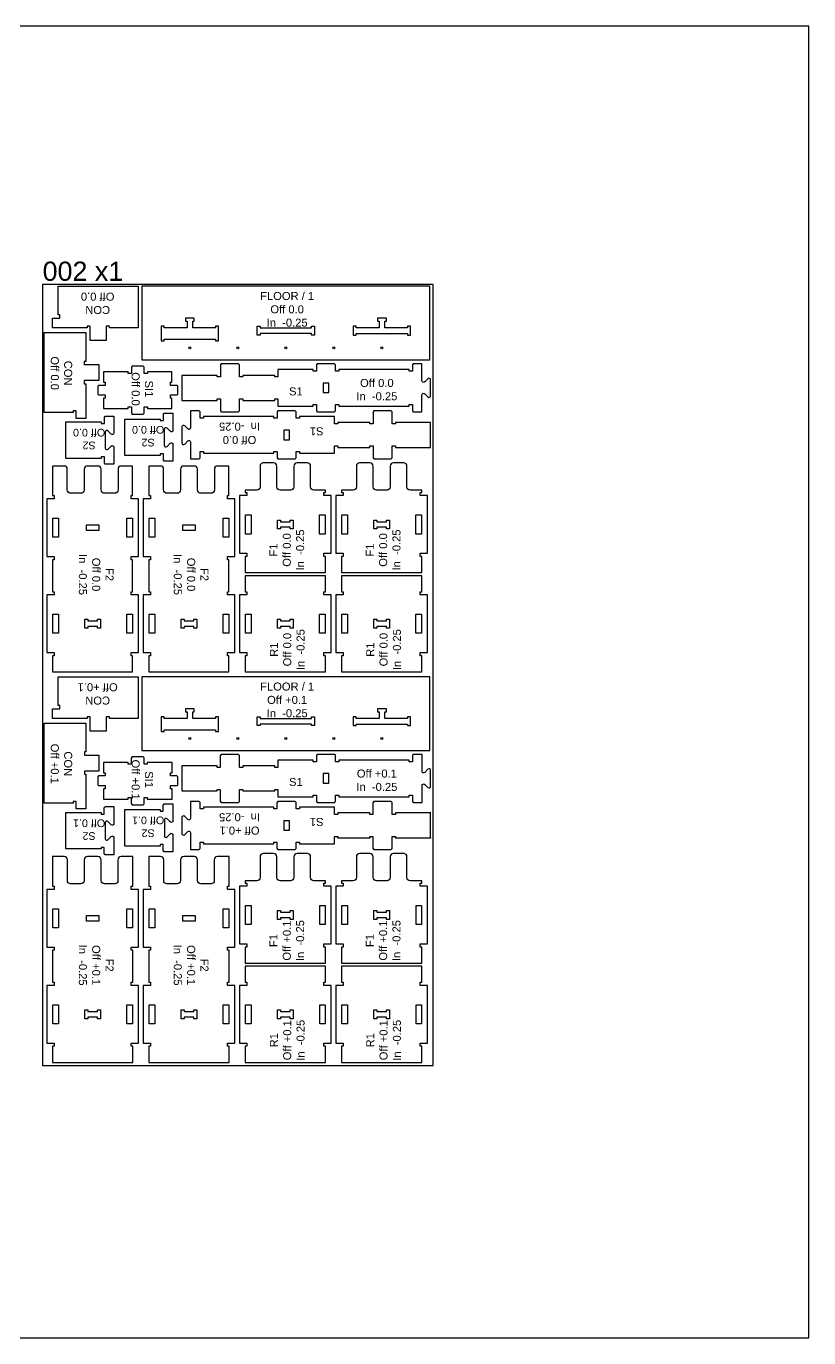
# Model space of a CAD drawing. Extents: x -22128 to -9685, y -9342 to 10157.
# Drawn here: x -19680 to -17235, y -3308 to 790 of the extents above; entities that cross this region are included whole.
import ezdxf

# ---------------------------------------------------------------- set-up
doc = ezdxf.new("R2010")
doc.units = 0
doc.header["$MEASUREMENT"] = 0
for name, color, linetype in [('0_SHEET_SPRUCEPLY_2440X122', 1, 'CONTINUOUS'), ('1_ANYTOOL_1MMDEEP_LABELS', 2, 'CONTINUOUS'), ('2_ANYTOOL_2MMCUTTHROUGH_SC', 3, 'CONTINUOUS'), ('3_ANYTOOL_CUTTHROUGH_INSID', 4, 'CONTINUOUS'), ('4_ANYTOOL_CUTTHROUGH_OUTSI', 5, 'CONTINUOUS'), ('DONOTCUT', 7, 'CONTINUOUS')]:
    doc.layers.add(name, color=color, linetype=linetype)

msp = doc.modelspace()

# ---------------------------------------------------------------- linework, layer by layer
at = {"layer": '0_SHEET_SPRUCEPLY_2440X122'}
msp.add_lwpolyline([(-19628.9, -2456.7), (-18408.9, -2456.7), (-18408.9, -16.7), (-19628.9, -16.7)], close=True, dxfattribs=at)
at = {"layer": '2_ANYTOOL_2MMCUTTHROUGH_SC'}
for centre in [(-19169.1, -215.2), (-19019.1, -215.2), (-18869.1, -215.2), (-18719.1, -215.2), (-18569.1, -215.2), (-19168.8, -1435.2), (-19018.8, -1435.2), (-18868.8, -1435.2), (-18718.8, -1435.2), (-18568.8, -1435.2)]:
    msp.add_circle(centre, 3, dxfattribs=at)
at = {"layer": '3_ANYTOOL_CUTTHROUGH_INSID'}
for points in [[(-19248.3, -188), (-19088.8, -188), (-19088.6, -188), (-19088.6, -188.2), (-19088.6, -193), (-19079.1, -193), (-19079.1, -147.5), (-19088.6, -147.5), (-19088.6, -152.2), (-19088.6, -152.5), (-19088.8, -152.5), (-19159.8, -152.5), (-19160.1, -152.5), (-19160.1, -152.2), (-19160.1, -132.2), (-19160.1, -132), (-19159.8, -132), (-19155.1, -132), (-19155.1, -122.5), (-19182.6, -122.5), (-19182.6, -132), (-19177.8, -132), (-19177.6, -132), (-19177.6, -132.2), (-19177.6, -152.2), (-19177.6, -152.5), (-19177.8, -152.5), (-19248.8, -152.5), (-19249.1, -152.5), (-19249.1, -152.2), (-19249.1, -147.5), (-19258.6, -147.5), (-19258.6, -193), (-19249.1, -193), (-19249.1, -188.2), (-19249.1, -188), (-19248.8, -188)], [(-18648.3, -170), (-18488.8, -170), (-18488.6, -170), (-18488.6, -170.2), (-18488.6, -175), (-18479.1, -175), (-18479.1, -147.5), (-18488.6, -147.5), (-18488.6, -152.2), (-18488.6, -152.5), (-18488.8, -152.5), (-18559.8, -152.5), (-18560.1, -152.5), (-18560.1, -152.2), (-18560.1, -132.2), (-18560.1, -132), (-18559.8, -132), (-18555.1, -132), (-18555.1, -122.5), (-18582.6, -122.5), (-18582.6, -132), (-18577.8, -132), (-18577.6, -132), (-18577.6, -132.2), (-18577.6, -152.2), (-18577.6, -152.5), (-18577.8, -152.5), (-18648.8, -152.5), (-18649.1, -152.5), (-18649.1, -152.2), (-18649.1, -147.5), (-18658.6, -147.5), (-18658.6, -175), (-18649.1, -175), (-18649.1, -170.2), (-18649.1, -170), (-18648.8, -170)], [(-18958.6, -161.2), (-18958.6, -147.5), (-18949.1, -147.5), (-18949.1, -152.2), (-18949.1, -152.5), (-18948.8, -152.5), (-18788.8, -152.5), (-18788.6, -152.5), (-18788.6, -152.2), (-18788.6, -147.5), (-18779.1, -147.5), (-18779.1, -175), (-18788.6, -175), (-18788.6, -170.2), (-18788.6, -170), (-18788.8, -170), (-18948.8, -170), (-18949.1, -170), (-18949.1, -170.2), (-18949.1, -175), (-18958.6, -175)], [(-18752.6, -354.7), (-18734.8, -354.7), (-18734.8, -324.9), (-18752.6, -324.9)], [(-18857.8, -472), (-18875.6, -472), (-18875.6, -501.8), (-18857.8, -501.8)], [(-18977.8, -796.6), (-18995.5, -796.6), (-18995.5, -736.9), (-18977.8, -736.9)], [(-18745.8, -796.6), (-18763.5, -796.6), (-18763.5, -736.9), (-18745.8, -736.9)], [(-18676.8, -796.6), (-18694.5, -796.6), (-18694.5, -736.9), (-18676.8, -736.9)], [(-18444.8, -796.6), (-18462.5, -796.6), (-18462.5, -736.9), (-18444.8, -736.9)], [(-19597.5, -746.9), (-19579.8, -746.9), (-19579.8, -806.6), (-19597.5, -806.6)], [(-19492.4, -768), (-19452.9, -768), (-19452.9, -785.5), (-19492.4, -785.5)], [(-19365.5, -746.9), (-19347.8, -746.9), (-19347.8, -806.6), (-19365.5, -806.6)], [(-19296.5, -746.9), (-19278.8, -746.9), (-19278.8, -806.6), (-19296.5, -806.6)], [(-19191.4, -768), (-19151.9, -768), (-19151.9, -785.5), (-19191.4, -785.5)], [(-19064.5, -746.9), (-19046.8, -746.9), (-19046.8, -806.6), (-19064.5, -806.6)], [(-18845.9, -766.7), (-18845.9, -780.5), (-18855.4, -780.5), (-18855.4, -775.7), (-18855.4, -775.5), (-18855.7, -775.5), (-18885.7, -775.5), (-18885.9, -775.5), (-18885.9, -775.7), (-18885.9, -780.5), (-18895.4, -780.5), (-18895.4, -753), (-18885.9, -753), (-18885.9, -757.7), (-18885.9, -758), (-18885.7, -758), (-18855.7, -758), (-18855.4, -758), (-18855.4, -757.7), (-18855.4, -753), (-18845.9, -753)], [(-18544.9, -766.7), (-18544.9, -780.5), (-18554.4, -780.5), (-18554.4, -775.7), (-18554.4, -775.5), (-18554.7, -775.5), (-18584.7, -775.5), (-18584.9, -775.5), (-18584.9, -775.7), (-18584.9, -780.5), (-18594.4, -780.5), (-18594.4, -753), (-18584.9, -753), (-18584.9, -757.7), (-18584.9, -758), (-18584.7, -758), (-18554.7, -758), (-18554.4, -758), (-18554.4, -757.7), (-18554.4, -753), (-18544.9, -753)], [(-19597.5, -1046.9), (-19579.8, -1046.9), (-19579.8, -1106.6), (-19597.5, -1106.6)], [(-19497.4, -1076.7), (-19497.4, -1063), (-19487.9, -1063), (-19487.9, -1067.7), (-19487.9, -1068), (-19487.7, -1068), (-19457.7, -1068), (-19457.4, -1068), (-19457.4, -1067.7), (-19457.4, -1063), (-19447.9, -1063), (-19447.9, -1090.5), (-19457.4, -1090.5), (-19457.4, -1085.7), (-19457.4, -1085.5), (-19457.7, -1085.5), (-19487.7, -1085.5), (-19487.9, -1085.5), (-19487.9, -1085.7), (-19487.9, -1090.5), (-19497.4, -1090.5)], [(-19365.5, -1046.9), (-19347.8, -1046.9), (-19347.8, -1106.6), (-19365.5, -1106.6)], [(-19296.5, -1046.9), (-19278.8, -1046.9), (-19278.8, -1106.6), (-19296.5, -1106.6)], [(-19196.4, -1076.7), (-19196.4, -1063), (-19186.9, -1063), (-19186.9, -1067.7), (-19186.9, -1068), (-19186.7, -1068), (-19156.7, -1068), (-19156.4, -1068), (-19156.4, -1067.7), (-19156.4, -1063), (-19146.9, -1063), (-19146.9, -1090.5), (-19156.4, -1090.5), (-19156.4, -1085.7), (-19156.4, -1085.5), (-19156.7, -1085.5), (-19186.7, -1085.5), (-19186.9, -1085.5), (-19186.9, -1085.7), (-19186.9, -1090.5), (-19196.4, -1090.5)], [(-19064.5, -1046.9), (-19046.8, -1046.9), (-19046.8, -1106.6), (-19064.5, -1106.6)], [(-18977.8, -1106.6), (-18995.5, -1106.6), (-18995.5, -1046.9), (-18977.8, -1046.9)], [(-18845.9, -1076.7), (-18845.9, -1090.5), (-18855.4, -1090.5), (-18855.4, -1085.7), (-18855.4, -1085.5), (-18855.7, -1085.5), (-18885.7, -1085.5), (-18885.9, -1085.5), (-18885.9, -1085.7), (-18885.9, -1090.5), (-18895.4, -1090.5), (-18895.4, -1063), (-18885.9, -1063), (-18885.9, -1067.7), (-18885.9, -1068), (-18885.7, -1068), (-18855.7, -1068), (-18855.4, -1068), (-18855.4, -1067.7), (-18855.4, -1063), (-18845.9, -1063)], [(-18745.8, -1106.6), (-18763.5, -1106.6), (-18763.5, -1046.9), (-18745.8, -1046.9)], [(-18676.8, -1106.6), (-18694.5, -1106.6), (-18694.5, -1046.9), (-18676.8, -1046.9)], [(-18544.9, -1076.7), (-18544.9, -1090.5), (-18554.4, -1090.5), (-18554.4, -1085.7), (-18554.4, -1085.5), (-18554.7, -1085.5), (-18584.7, -1085.5), (-18584.9, -1085.5), (-18584.9, -1085.7), (-18584.9, -1090.5), (-18594.4, -1090.5), (-18594.4, -1063), (-18584.9, -1063), (-18584.9, -1067.7), (-18584.9, -1068), (-18584.7, -1068), (-18554.7, -1068), (-18554.4, -1068), (-18554.4, -1067.7), (-18554.4, -1063), (-18544.9, -1063)], [(-18444.8, -1106.6), (-18462.5, -1106.6), (-18462.5, -1046.9), (-18444.8, -1046.9)], [(-19248.3, -1408.2), (-19088.8, -1408.2), (-19088.6, -1408.2), (-19088.6, -1408.5), (-19088.6, -1413.2), (-19079.1, -1413.2), (-19079.1, -1367.7), (-19088.6, -1367.7), (-19088.6, -1372.5), (-19088.6, -1372.7), (-19088.8, -1372.7), (-19159.8, -1372.7), (-19160.1, -1372.7), (-19160.1, -1372.5), (-19160.1, -1352.5), (-19160.1, -1352.2), (-19159.8, -1352.2), (-19155.1, -1352.2), (-19155.1, -1342.7), (-19182.6, -1342.7), (-19182.6, -1352.2), (-19177.8, -1352.2), (-19177.6, -1352.2), (-19177.6, -1352.5), (-19177.6, -1372.5), (-19177.6, -1372.7), (-19177.8, -1372.7), (-19248.8, -1372.7), (-19249.1, -1372.7), (-19249.1, -1372.5), (-19249.1, -1367.7), (-19258.6, -1367.7), (-19258.6, -1413.2), (-19249.1, -1413.2), (-19249.1, -1408.5), (-19249.1, -1408.2), (-19248.8, -1408.2)], [(-18648.3, -1390.2), (-18488.8, -1390.2), (-18488.6, -1390.2), (-18488.6, -1390.5), (-18488.6, -1395.2), (-18479.1, -1395.2), (-18479.1, -1367.7), (-18488.6, -1367.7), (-18488.6, -1372.5), (-18488.6, -1372.7), (-18488.8, -1372.7), (-18559.8, -1372.7), (-18560.1, -1372.7), (-18560.1, -1372.5), (-18560.1, -1352.5), (-18560.1, -1352.2), (-18559.8, -1352.2), (-18555.1, -1352.2), (-18555.1, -1342.7), (-18582.6, -1342.7), (-18582.6, -1352.2), (-18577.8, -1352.2), (-18577.6, -1352.2), (-18577.6, -1352.5), (-18577.6, -1372.5), (-18577.6, -1372.7), (-18577.8, -1372.7), (-18648.8, -1372.7), (-18649.1, -1372.7), (-18649.1, -1372.5), (-18649.1, -1367.7), (-18658.6, -1367.7), (-18658.6, -1395.2), (-18649.1, -1395.2), (-18649.1, -1390.5), (-18649.1, -1390.2), (-18648.8, -1390.2)], [(-18958.6, -1381.5), (-18958.6, -1367.7), (-18949.1, -1367.7), (-18949.1, -1372.5), (-18949.1, -1372.7), (-18948.8, -1372.7), (-18788.8, -1372.7), (-18788.6, -1372.7), (-18788.6, -1372.5), (-18788.6, -1367.7), (-18779.1, -1367.7), (-18779.1, -1395.2), (-18788.6, -1395.2), (-18788.6, -1390.5), (-18788.6, -1390.2), (-18788.8, -1390.2), (-18948.8, -1390.2), (-18949.1, -1390.2), (-18949.1, -1390.5), (-18949.1, -1395.2), (-18958.6, -1395.2)], [(-18752.6, -1574.9), (-18734.8, -1574.9), (-18734.8, -1545.2), (-18752.6, -1545.2)], [(-18857.8, -1692.3), (-18875.6, -1692.3), (-18875.6, -1722), (-18857.8, -1722)], [(-18977.9, -2016.7), (-18995.4, -2016.7), (-18995.4, -1957.2), (-18977.9, -1957.2)], [(-18745.9, -2016.7), (-18763.4, -2016.7), (-18763.4, -1957.2), (-18745.9, -1957.2)], [(-18676.9, -2016.7), (-18694.4, -2016.7), (-18694.4, -1957.2), (-18676.9, -1957.2)], [(-18444.9, -2016.7), (-18462.4, -2016.7), (-18462.4, -1957.2), (-18444.9, -1957.2)], [(-19597.4, -1967.2), (-19579.9, -1967.2), (-19579.9, -2026.7), (-19597.4, -2026.7)], [(-19492.4, -1988.2), (-19452.9, -1988.2), (-19452.9, -2005.7), (-19492.4, -2005.7)], [(-19365.4, -1967.2), (-19347.9, -1967.2), (-19347.9, -2026.7), (-19365.4, -2026.7)], [(-19296.4, -1967.2), (-19278.9, -1967.2), (-19278.9, -2026.7), (-19296.4, -2026.7)], [(-19191.4, -1988.2), (-19151.9, -1988.2), (-19151.9, -2005.7), (-19191.4, -2005.7)], [(-19064.4, -1967.2), (-19046.9, -1967.2), (-19046.9, -2026.7), (-19064.4, -2026.7)], [(-18845.9, -1987), (-18845.9, -2000.7), (-18855.4, -2000.7), (-18855.4, -1996), (-18855.4, -1995.7), (-18855.7, -1995.7), (-18885.7, -1995.7), (-18885.9, -1995.7), (-18885.9, -1996), (-18885.9, -2000.7), (-18895.4, -2000.7), (-18895.4, -1973.2), (-18885.9, -1973.2), (-18885.9, -1978), (-18885.9, -1978.2), (-18885.7, -1978.2), (-18855.7, -1978.2), (-18855.4, -1978.2), (-18855.4, -1978), (-18855.4, -1973.2), (-18845.9, -1973.2)], [(-18544.9, -1987), (-18544.9, -2000.7), (-18554.4, -2000.7), (-18554.4, -1996), (-18554.4, -1995.7), (-18554.7, -1995.7), (-18584.7, -1995.7), (-18584.9, -1995.7), (-18584.9, -1996), (-18584.9, -2000.7), (-18594.4, -2000.7), (-18594.4, -1973.2), (-18584.9, -1973.2), (-18584.9, -1978), (-18584.9, -1978.2), (-18584.7, -1978.2), (-18554.7, -1978.2), (-18554.4, -1978.2), (-18554.4, -1978), (-18554.4, -1973.2), (-18544.9, -1973.2)], [(-19597.4, -2267.2), (-19579.9, -2267.2), (-19579.9, -2326.7), (-19597.4, -2326.7)], [(-19497.4, -2297), (-19497.4, -2283.2), (-19487.9, -2283.2), (-19487.9, -2288), (-19487.9, -2288.2), (-19487.7, -2288.2), (-19457.7, -2288.2), (-19457.4, -2288.2), (-19457.4, -2288), (-19457.4, -2283.2), (-19447.9, -2283.2), (-19447.9, -2310.7), (-19457.4, -2310.7), (-19457.4, -2306), (-19457.4, -2305.7), (-19457.7, -2305.7), (-19487.7, -2305.7), (-19487.9, -2305.7), (-19487.9, -2306), (-19487.9, -2310.7), (-19497.4, -2310.7)], [(-19365.4, -2267.2), (-19347.9, -2267.2), (-19347.9, -2326.7), (-19365.4, -2326.7)], [(-19296.4, -2267.2), (-19278.9, -2267.2), (-19278.9, -2326.7), (-19296.4, -2326.7)], [(-19196.4, -2297), (-19196.4, -2283.2), (-19186.9, -2283.2), (-19186.9, -2288), (-19186.9, -2288.2), (-19186.7, -2288.2), (-19156.7, -2288.2), (-19156.4, -2288.2), (-19156.4, -2288), (-19156.4, -2283.2), (-19146.9, -2283.2), (-19146.9, -2310.7), (-19156.4, -2310.7), (-19156.4, -2306), (-19156.4, -2305.7), (-19156.7, -2305.7), (-19186.7, -2305.7), (-19186.9, -2305.7), (-19186.9, -2306), (-19186.9, -2310.7), (-19196.4, -2310.7)], [(-19064.4, -2267.2), (-19046.9, -2267.2), (-19046.9, -2326.7), (-19064.4, -2326.7)], [(-18977.9, -2326.7), (-18995.4, -2326.7), (-18995.4, -2267.2), (-18977.9, -2267.2)], [(-18845.9, -2297), (-18845.9, -2310.7), (-18855.4, -2310.7), (-18855.4, -2306), (-18855.4, -2305.7), (-18855.7, -2305.7), (-18885.7, -2305.7), (-18885.9, -2305.7), (-18885.9, -2306), (-18885.9, -2310.7), (-18895.4, -2310.7), (-18895.4, -2283.2), (-18885.9, -2283.2), (-18885.9, -2288), (-18885.9, -2288.2), (-18885.7, -2288.2), (-18855.7, -2288.2), (-18855.4, -2288.2), (-18855.4, -2288), (-18855.4, -2283.2), (-18845.9, -2283.2)], [(-18745.9, -2326.7), (-18763.4, -2326.7), (-18763.4, -2267.2), (-18745.9, -2267.2)], [(-18676.9, -2326.7), (-18694.4, -2326.7), (-18694.4, -2267.2), (-18676.9, -2267.2)], [(-18544.9, -2297), (-18544.9, -2310.7), (-18554.4, -2310.7), (-18554.4, -2306), (-18554.4, -2305.7), (-18554.7, -2305.7), (-18584.7, -2305.7), (-18584.9, -2305.7), (-18584.9, -2306), (-18584.9, -2310.7), (-18594.4, -2310.7), (-18594.4, -2283.2), (-18584.9, -2283.2), (-18584.9, -2288), (-18584.9, -2288.2), (-18584.7, -2288.2), (-18554.7, -2288.2), (-18554.4, -2288.2), (-18554.4, -2288), (-18554.4, -2283.2), (-18544.9, -2283.2)], [(-18444.9, -2326.7), (-18462.4, -2326.7), (-18462.4, -2267.2), (-18444.9, -2267.2)]]:
    msp.add_lwpolyline(points, close=True, dxfattribs=at)
at = {"layer": '4_ANYTOOL_CUTTHROUGH_OUTSI'}
for points in [[(-19580.1, -112.2), (-19580.1, -22.2), (-19330.1, -22.2), (-19330.1, -152.2), (-19420.1, -152.2), (-19420.1, -147.2), (-19430.1, -147.2), (-19430.1, -192.2), (-19480.1, -192.2), (-19480.1, -147.2), (-19490.1, -147.2), (-19490.1, -152.2), (-19598.1, -152.2), (-19598.1, -122.2), (-19575.1, -122.2), (-19575.1, -112.2)], [(-19533.7, -417.2), (-19623.7, -417.2), (-19623.7, -167.2), (-19493.7, -167.2), (-19493.7, -257.2), (-19498.7, -257.2), (-19498.7, -267.2), (-19453.7, -267.2), (-19453.7, -317.2), (-19498.7, -317.2), (-19498.7, -327.2), (-19493.7, -327.2), (-19493.7, -435.2), (-19523.7, -435.2), (-19523.7, -412.2), (-19533.7, -412.2)], [(-19362.1, -290.2), (-19438.8, -290.2), (-19438.8, -322.2), (-19433.8, -322.2), (-19433.8, -332.2), (-19453.7, -332.2), (-19453.9, -332.2), (-19456.7, -335.1), (-19456.8, -335.3), (-19456.8, -359.1), (-19456.7, -359.2), (-19453.9, -362.1), (-19453.7, -362.2), (-19433.8, -362.2), (-19433.8, -372.2), (-19438.8, -372.2), (-19438.8, -404.2), (-19361.8, -404.2), (-19361.8, -399.2), (-19351.8, -399.2), (-19351.8, -419.1), (-19351.7, -419.2), (-19348.9, -422.1), (-19348.7, -422.2), (-19314.9, -422.2), (-19314.7, -422.1), (-19311.9, -419.2), (-19311.8, -419.1), (-19311.8, -399.2), (-19301.8, -399.2), (-19301.8, -404.2), (-19224.8, -404.2), (-19224.8, -372.2), (-19229.8, -372.2), (-19229.8, -362.2), (-19209.9, -362.2), (-19209.7, -362.1), (-19206.9, -359.2), (-19206.8, -359.1), (-19206.8, -335.3), (-19206.9, -335.1), (-19209.7, -332.2), (-19209.9, -332.2), (-19229.8, -332.2), (-19229.8, -322.2), (-19224.8, -322.2), (-19224.8, -290.2), (-19301.8, -290.2), (-19301.8, -295.2), (-19311.8, -295.2), (-19311.8, -275.3), (-19311.9, -275.1), (-19314.7, -272.2), (-19314.9, -272.2), (-19348.7, -272.2), (-19348.9, -272.2), (-19351.7, -275.1), (-19351.8, -275.3), (-19351.8, -295.2), (-19361.8, -295.2), (-19361.8, -290.2)], [(-18745.7, -1226.7), (-18745.7, -1176.7), (-18750.7, -1176.7), (-18750.7, -1166.7), (-18727.7, -1166.7), (-18727.7, -986.7), (-18750.7, -986.7), (-18750.7, -976.7), (-18745.7, -976.7), (-18745.7, -926.7), (-18995.7, -926.7), (-18995.7, -976.7), (-18990.7, -976.7), (-18990.7, -986.7), (-19013.7, -986.7), (-19013.7, -1166.7), (-18990.7, -1166.7), (-18990.7, -1176.7), (-18995.7, -1176.7), (-18995.7, -1226.7)], [(-18444.7, -1226.7), (-18444.7, -1176.7), (-18449.7, -1176.7), (-18449.7, -1166.7), (-18426.7, -1166.7), (-18426.7, -986.7), (-18449.7, -986.7), (-18449.7, -976.7), (-18444.7, -976.7), (-18444.7, -926.7), (-18694.7, -926.7), (-18694.7, -976.7), (-18689.7, -976.7), (-18689.7, -986.7), (-18712.7, -986.7), (-18712.7, -1166.7), (-18689.7, -1166.7), (-18689.7, -1176.7), (-18694.7, -1176.7), (-18694.7, -1226.7)]]:
    msp.add_lwpolyline(points, close=True, dxfattribs=at)
for points in [[(-19318.7, -252.2), (-18418.8, -252.2), (-18418.8, -22.2), (-19319, -22.2), (-19319, -252.2)], [(-19304, -252.2), (-19303.7, -252.2)], [(-19318.7, -1472.6), (-18418.8, -1472.6), (-18418.7, -1472.6), (-18418.7, -1472.5), (-18418.7, -1242.4), (-18418.7, -1242.3), (-18418.8, -1242.3), (-19319, -1242.3), (-19319.1, -1242.3), (-19319.1, -1242.4), (-19319.1, -1472.5)], [(-19304, -1472.4), (-19303.7, -1472.4)], [(-19304, -1472.6), (-19303.7, -1472.6)]]:
    msp.add_lwpolyline(points, dxfattribs=at)
for points in [[(-18716.6, -414.7), (-18713.8, -411.9), (-18713.7, -411.7), (-18713.7, -391.8), (-18703.7, -391.8), (-18703.7, -396.8), (-18483.7, -396.8), (-18483.7, -391.8), (-18473.7, -391.8), (-18473.7, -411.7), (-18473.6, -411.9), (-18470.8, -414.7), (-18470.6, -414.8), (-18443.7, -414.8), (-18443.7, -361.9, -0.668179), (-18435.2, -358.3), (-18425.2, -368.3, 0.668179), (-18416.7, -364.7), (-18416.7, -314.9, 0.668179), (-18425.2, -311.3), (-18435.2, -321.3, -0.668179), (-18443.7, -317.7), (-18443.7, -264.8), (-18470.6, -264.8), (-18470.8, -264.9), (-18473.6, -267.7), (-18473.7, -267.9), (-18473.7, -287.8), (-18483.7, -287.8), (-18483.7, -282.8), (-18703.7, -282.8), (-18703.7, -287.8), (-18713.7, -287.8), (-18713.7, -267.9), (-18713.8, -267.7), (-18716.6, -264.9), (-18770.6, -264.9), (-18770.8, -265), (-18773.6, -267.8), (-18773.7, -268), (-18773.7, -287.9), (-18783.7, -287.9), (-18783.7, -282.9), (-18893.7, -282.9), (-18893.7, -305.9), (-18903.7, -305.9), (-18903.7, -300.9), (-19003.7, -300.9), (-19003.7, -305.9), (-19013.7, -305.9), (-19013.7, -268), (-19013.8, -267.8), (-19016.6, -265), (-19016.8, -264.9), (-19070.6, -264.9), (-19070.8, -265), (-19073.6, -267.8), (-19073.7, -268), (-19073.7, -305.9), (-19083.7, -305.9), (-19083.7, -300.9), (-19193.7, -300.9), (-19193.7, -378.9), (-19083.7, -378.9), (-19083.7, -373.9), (-19073.7, -373.9), (-19073.7, -411.8), (-19073.6, -412), (-19070.8, -414.8), (-19070.6, -414.9), (-19016.8, -414.9), (-19016.6, -414.8), (-19013.8, -412), (-19013.7, -411.8), (-19013.7, -373.9), (-19003.7, -373.9), (-19003.7, -378.9), (-18903.7, -378.9), (-18903.7, -373.9), (-18893.7, -373.9), (-18893.7, -396.9), (-18783.7, -396.9), (-18783.7, -391.9), (-18773.7, -391.9), (-18773.7, -411.8), (-18773.6, -412), (-18770.8, -414.8), (-18770.6, -414.9), (-18716.6, -414.9)], [(-18893.8, -412), (-18896.6, -414.8), (-18896.7, -415), (-18896.7, -434.9), (-18906.7, -434.9), (-18906.7, -429.9), (-19126.7, -429.9), (-19126.7, -434.9), (-19136.7, -434.9), (-19136.7, -415), (-19136.8, -414.8), (-19139.6, -412), (-19139.8, -411.9), (-19166.7, -411.9), (-19166.7, -464.8, -0.668179), (-19175.2, -468.3), (-19185.2, -458.4, 0.668179), (-19193.7, -462), (-19193.7, -511.8, 0.668179), (-19185.2, -515.3), (-19175.2, -505.4, -0.668179), (-19166.7, -509), (-19166.7, -561.9), (-19139.8, -561.9), (-19139.6, -561.8), (-19136.8, -559), (-19136.7, -558.8), (-19136.7, -538.9), (-19126.7, -538.9), (-19126.7, -543.9), (-18906.7, -543.9), (-18906.7, -538.9), (-18896.7, -538.9), (-18896.7, -558.8), (-18896.6, -559), (-18893.8, -561.8), (-18839.8, -561.8), (-18839.6, -561.7), (-18836.8, -558.9), (-18836.7, -558.7), (-18836.7, -538.8), (-18826.7, -538.8), (-18826.7, -543.8), (-18716.7, -543.8), (-18716.7, -520.8), (-18706.7, -520.8), (-18706.7, -525.8), (-18606.7, -525.8), (-18606.7, -520.8), (-18596.7, -520.8), (-18596.7, -558.7), (-18596.6, -558.9), (-18593.8, -561.7), (-18593.6, -561.8), (-18539.8, -561.8), (-18539.6, -561.7), (-18536.8, -558.9), (-18536.7, -558.7), (-18536.7, -520.8), (-18526.7, -520.8), (-18526.7, -525.8), (-18416.7, -525.8), (-18416.7, -447.8), (-18526.7, -447.8), (-18526.7, -452.8), (-18536.7, -452.8), (-18536.7, -414.9), (-18536.8, -414.7), (-18539.6, -411.9), (-18539.8, -411.8), (-18593.6, -411.8), (-18593.8, -411.9), (-18596.6, -414.7), (-18596.7, -414.9), (-18596.7, -452.8), (-18606.7, -452.8), (-18606.7, -447.8), (-18706.7, -447.8), (-18706.7, -452.8), (-18716.7, -452.8), (-18716.7, -429.8), (-18826.7, -429.8), (-18826.7, -434.8), (-18836.7, -434.8), (-18836.7, -414.9), (-18836.8, -414.7), (-18839.6, -411.9), (-18839.8, -411.8), (-18893.8, -411.8)], [(-18716.6, -1635.1), (-18713.7, -1632.2), (-18713.7, -1632.2), (-18713.6, -1632), (-18713.6, -1632), (-18713.6, -1612.2), (-18703.8, -1612.2), (-18703.8, -1617.1, 1), (-18703.7, -1617.2), (-18483.7, -1617.2, 1), (-18483.6, -1617.1), (-18483.6, -1612.2), (-18473.8, -1612.2), (-18473.8, -1632), (-18473.8, -1632), (-18473.7, -1632.2), (-18473.7, -1632.2), (-18470.8, -1635.1), (-18470.8, -1635.1), (-18470.6, -1635.2), (-18470.6, -1635.2), (-18443.7, -1635.2, 1), (-18443.6, -1635.1), (-18443.6, -1582.1, -0.668179), (-18435.2, -1578.7), (-18425.3, -1588.6, 0.668179), (-18416.6, -1585), (-18416.6, -1535.1, 0.668179), (-18425.3, -1531.5), (-18435.2, -1541.5, -0.668179), (-18443.6, -1538), (-18443.6, -1485.1, 1), (-18443.7, -1485), (-18470.6, -1485), (-18470.6, -1485), (-18470.8, -1485), (-18470.8, -1485.1), (-18473.7, -1487.9), (-18473.7, -1487.9), (-18473.8, -1488.1), (-18473.8, -1488.2), (-18473.8, -1508), (-18483.6, -1508), (-18483.6, -1503.1, 1), (-18483.7, -1503), (-18703.7, -1503, 1), (-18703.8, -1503.1), (-18703.8, -1508), (-18713.6, -1508), (-18713.6, -1488.2), (-18713.6, -1488.1), (-18713.7, -1487.9), (-18713.7, -1487.9), (-18716.6, -1485.1), (-18716.6, -1485), (-18770.6, -1485), (-18770.6, -1485), (-18770.8, -1485.1), (-18770.8, -1485.1), (-18773.7, -1488), (-18773.7, -1488), (-18773.8, -1488.2), (-18773.8, -1488.2), (-18773.8, -1508), (-18783.6, -1508), (-18783.6, -1503.1, 1), (-18783.7, -1503), (-18893.7, -1503, 1), (-18893.8, -1503.1), (-18893.8, -1526), (-18903.6, -1526), (-18903.6, -1521.1, 1), (-18903.7, -1521), (-19003.7, -1521, 1), (-19003.8, -1521.1), (-19003.8, -1526), (-19013.6, -1526), (-19013.6, -1488.2), (-19013.6, -1488.2), (-19013.7, -1488), (-19013.7, -1488), (-19016.6, -1485.1), (-19016.6, -1485.1), (-19016.8, -1485), (-19016.8, -1485), (-19070.6, -1485), (-19070.6, -1485), (-19070.8, -1485.1), (-19070.8, -1485.1), (-19073.7, -1488), (-19073.7, -1488), (-19073.8, -1488.2), (-19073.8, -1488.2), (-19073.8, -1526), (-19083.6, -1526), (-19083.6, -1521.1, 1), (-19083.7, -1521), (-19193.7, -1521, 1), (-19193.8, -1521.1), (-19193.8, -1599.1, 1), (-19193.7, -1599.2), (-19083.7, -1599.2, 1), (-19083.6, -1599.1), (-19083.6, -1594.2), (-19073.8, -1594.2), (-19073.8, -1632), (-19073.8, -1632.1), (-19073.7, -1632.2), (-19073.7, -1632.3), (-19070.8, -1635.1), (-19070.8, -1635.2), (-19070.6, -1635.2), (-19070.6, -1635.2), (-19016.8, -1635.2), (-19016.8, -1635.2), (-19016.6, -1635.2), (-19016.6, -1635.1), (-19013.7, -1632.3), (-19013.7, -1632.2), (-19013.6, -1632.1), (-19013.6, -1632), (-19013.6, -1594.2), (-19003.8, -1594.2), (-19003.8, -1599.1, 1), (-19003.7, -1599.2), (-18903.7, -1599.2, 1), (-18903.6, -1599.1), (-18903.6, -1594.2), (-18893.8, -1594.2), (-18893.8, -1617.1, 1), (-18893.7, -1617.2), (-18783.7, -1617.2, 1), (-18783.6, -1617.1), (-18783.6, -1612.2), (-18773.8, -1612.2), (-18773.8, -1632), (-18773.8, -1632.1), (-18773.7, -1632.2), (-18773.7, -1632.3), (-18770.8, -1635.1), (-18770.8, -1635.2), (-18770.6, -1635.2), (-18770.6, -1635.2), (-18716.6, -1635.2)], [(-18893.8, -1632.1), (-18896.7, -1635), (-18896.7, -1635), (-18896.8, -1635.2), (-18896.8, -1635.2), (-18896.8, -1655), (-18906.6, -1655), (-18906.6, -1650.1, 1), (-18906.7, -1650), (-19126.7, -1650, 1), (-19126.8, -1650.1), (-19126.8, -1655), (-19136.6, -1655), (-19136.6, -1635.2), (-19136.6, -1635.2), (-19136.7, -1635), (-19136.7, -1635), (-19139.6, -1632.1), (-19139.6, -1632.1), (-19139.8, -1632), (-19139.8, -1632), (-19166.7, -1632, 1), (-19166.8, -1632.1), (-19166.8, -1685.1, -0.668179), (-19175.2, -1688.5), (-19185.1, -1678.6, 0.668179), (-19193.8, -1682.2), (-19193.8, -1732.1, 0.668179), (-19185.1, -1735.7), (-19175.2, -1725.7, -0.668179), (-19166.8, -1729.2), (-19166.8, -1782.1, 1), (-19166.7, -1782.2), (-19139.8, -1782.2), (-19139.8, -1782.2), (-19139.6, -1782.2), (-19139.6, -1782.1), (-19136.7, -1779.3), (-19136.7, -1779.2), (-19136.6, -1779.1), (-19136.6, -1779), (-19136.6, -1759.2), (-19126.8, -1759.2), (-19126.8, -1764.1, 1), (-19126.7, -1764.2), (-18906.7, -1764.2, 1), (-18906.6, -1764.1), (-18906.6, -1759.2), (-18896.8, -1759.2), (-18896.8, -1779), (-18896.8, -1779.1), (-18896.7, -1779.2), (-18896.7, -1779.3), (-18893.8, -1782.1), (-18893.8, -1782.2), (-18839.8, -1782.2), (-18839.8, -1782.2), (-18839.6, -1782.1), (-18839.6, -1782.1), (-18836.7, -1779.2), (-18836.7, -1779.2), (-18836.6, -1779), (-18836.6, -1779), (-18836.6, -1759.2), (-18826.8, -1759.2), (-18826.8, -1764.1, 1), (-18826.7, -1764.2), (-18716.7, -1764.2, 1), (-18716.6, -1764.1), (-18716.6, -1741.2), (-18706.8, -1741.2), (-18706.8, -1746.1, 1), (-18706.7, -1746.2), (-18606.7, -1746.2, 1), (-18606.6, -1746.1), (-18606.6, -1741.2), (-18596.8, -1741.2), (-18596.8, -1779), (-18596.8, -1779), (-18596.7, -1779.2), (-18596.7, -1779.2), (-18593.8, -1782.1), (-18593.8, -1782.1), (-18593.6, -1782.2), (-18593.6, -1782.2), (-18539.8, -1782.2), (-18539.8, -1782.2), (-18539.6, -1782.1), (-18539.6, -1782.1), (-18536.7, -1779.2), (-18536.7, -1779.2), (-18536.6, -1779), (-18536.6, -1779), (-18536.6, -1741.2), (-18526.8, -1741.2), (-18526.8, -1746.1, 1), (-18526.7, -1746.2), (-18416.7, -1746.2, 1), (-18416.6, -1746.1), (-18416.6, -1668.1, 1), (-18416.7, -1668), (-18526.7, -1668, 1), (-18526.8, -1668.1), (-18526.8, -1673), (-18536.6, -1673), (-18536.6, -1635.2), (-18536.6, -1635.1), (-18536.7, -1634.9), (-18536.7, -1634.9), (-18539.6, -1632.1), (-18539.6, -1632), (-18539.8, -1632), (-18539.8, -1632), (-18593.6, -1632), (-18593.6, -1632), (-18593.8, -1632), (-18593.8, -1632.1), (-18596.7, -1634.9), (-18596.7, -1634.9), (-18596.8, -1635.1), (-18596.8, -1635.2), (-18596.8, -1673), (-18606.6, -1673), (-18606.6, -1668.1, 1), (-18606.7, -1668), (-18706.7, -1668, 1), (-18706.8, -1668.1), (-18706.8, -1673), (-18716.6, -1673), (-18716.6, -1650.1, 1), (-18716.7, -1650), (-18826.7, -1650, 1), (-18826.8, -1650.1), (-18826.8, -1655), (-18836.6, -1655), (-18836.6, -1635.2), (-18836.6, -1635.1), (-18836.7, -1634.9), (-18836.7, -1634.9), (-18839.6, -1632.1), (-18839.6, -1632), (-18839.8, -1632), (-18839.8, -1632), (-18893.8, -1632)]]:
    msp.add_lwpolyline(points, format="xyb", dxfattribs=at)
for points in [[(-19433.1, -428.1), (-19406.2, -428.1), (-19406.2, -481.1, -0.668179), (-19414.8, -484.6), (-19424.7, -474.7, 0.668179), (-19433.2, -478.2), (-19433.2, -528.1, 0.668179), (-19424.7, -531.6), (-19414.8, -521.7, -0.668179), (-19406.2, -525.2), (-19406.2, -578.1), (-19433.1, -578.1), (-19433.3, -578.1), (-19436.2, -575.2), (-19436.2, -575), (-19436.2, -555.1), (-19446.2, -555.1), (-19446.2, -560.1), (-19556.2, -560.1), (-19556.2, -446.1), (-19446.2, -446.1), (-19446.2, -451.1), (-19436.2, -451.1), (-19436.2, -431.2), (-19436.2, -431.1), (-19433.3, -428.2)], [(-19248.7, -419.3), (-19221.8, -419.3), (-19221.8, -472.2, -0.668179), (-19230.4, -475.7), (-19240.3, -465.8, 0.668179), (-19248.8, -469.3), (-19248.8, -519.2, 0.668179), (-19240.3, -522.7), (-19230.4, -512.8, -0.668179), (-19221.8, -516.3), (-19221.8, -569.3), (-19248.7, -569.3), (-19248.9, -569.2), (-19251.7, -566.3), (-19251.8, -566.2), (-19251.8, -546.3), (-19261.8, -546.3), (-19261.8, -551.3), (-19371.8, -551.3), (-19371.8, -437.3), (-19261.8, -437.3), (-19261.8, -442.3), (-19251.8, -442.3), (-19251.8, -422.4), (-19251.7, -422.2), (-19248.9, -419.3)], [(-19347.7, -1226.7), (-19347.7, -1176.7), (-19352.7, -1176.7), (-19352.7, -1166.7), (-19329.7, -1166.7), (-19329.7, -986.7), (-19352.7, -986.7), (-19352.7, -976.7), (-19347.7, -976.7), (-19347.7, -876.7), (-19352.7, -876.7), (-19352.7, -866.7), (-19329.7, -866.7), (-19329.7, -686.7), (-19352.7, -686.7), (-19352.7, -676.7), (-19347.7, -676.7), (-19347.7, -584.2), (-19383.7, -584.2, 0.414214), (-19393.5, -594), (-19393.5, -659, -0.414214), (-19403.7, -669.2), (-19436, -669.2, -0.414214), (-19446.3, -659), (-19446.3, -594, 0.414214), (-19456, -584.2), (-19489.3, -584.2, 0.414214), (-19499.1, -594), (-19499.1, -659, -0.414214), (-19509.3, -669.2), (-19541.6, -669.2, -0.414214), (-19551.9, -659), (-19551.9, -594, 0.414214), (-19561.6, -584.2), (-19597.7, -584.2), (-19597.7, -676.7), (-19592.7, -676.7), (-19592.7, -686.7), (-19615.7, -686.7), (-19615.7, -866.7), (-19592.7, -866.7), (-19592.7, -876.7), (-19597.7, -876.7), (-19597.7, -976.7), (-19592.7, -976.7), (-19592.7, -986.7), (-19615.7, -986.7), (-19615.7, -1166.7), (-19592.7, -1166.7), (-19592.7, -1176.7), (-19597.7, -1176.7), (-19597.7, -1226.7)], [(-19046.7, -1226.7), (-19046.7, -1176.7), (-19051.7, -1176.7), (-19051.7, -1166.7), (-19028.7, -1166.7), (-19028.7, -986.7), (-19051.7, -986.7), (-19051.7, -976.7), (-19046.7, -976.7), (-19046.7, -876.7), (-19051.7, -876.7), (-19051.7, -866.7), (-19028.7, -866.7), (-19028.7, -686.7), (-19051.7, -686.7), (-19051.7, -676.7), (-19046.7, -676.7), (-19046.7, -584.2), (-19082.7, -584.2, 0.414214), (-19092.5, -594), (-19092.5, -659, -0.414214), (-19102.7, -669.2), (-19135, -669.2, -0.414214), (-19145.3, -659), (-19145.3, -594, 0.414214), (-19155, -584.2), (-19188.3, -584.2, 0.414214), (-19198.1, -594), (-19198.1, -659, -0.414214), (-19208.3, -669.2), (-19240.6, -669.2, -0.414214), (-19250.9, -659), (-19250.9, -594, 0.414214), (-19260.6, -584.2), (-19296.7, -584.2), (-19296.7, -676.7), (-19291.7, -676.7), (-19291.7, -686.7), (-19314.7, -686.7), (-19314.7, -866.7), (-19291.7, -866.7), (-19291.7, -876.7), (-19296.7, -876.7), (-19296.7, -976.7), (-19291.7, -976.7), (-19291.7, -986.7), (-19314.7, -986.7), (-19314.7, -1166.7), (-19291.7, -1166.7), (-19291.7, -1176.7), (-19296.7, -1176.7), (-19296.7, -1226.7)], [(-18995.7, -866.7), (-18995.7, -916.7), (-18745.7, -916.7), (-18745.7, -866.7), (-18750.7, -866.7), (-18750.7, -856.7), (-18727.7, -856.7), (-18727.7, -676.7), (-18750.7, -676.7), (-18750.7, -666.7), (-18745.7, -666.7), (-18745.7, -659.5), (-18781.7, -659.5, -0.414214), (-18791.7, -649.5), (-18791.7, -584.5, 0.414214), (-18801.7, -574.5), (-18834, -574.5, 0.414214), (-18844, -584.5), (-18844, -649.5, -0.414214), (-18854, -659.5), (-18887.3, -659.5, -0.414214), (-18897.3, -649.5), (-18897.3, -584.5, 0.414214), (-18907.3, -574.5), (-18939.6, -574.5, 0.414214), (-18949.6, -584.5), (-18949.6, -649.5, -0.414214), (-18959.6, -659.5), (-18995.7, -659.5), (-18995.7, -666.7), (-18990.7, -666.7), (-18990.7, -676.7), (-19013.7, -676.7), (-19013.7, -856.7), (-18990.7, -856.7), (-18990.7, -866.7)], [(-18694.7, -866.7), (-18694.7, -916.7), (-18444.7, -916.7), (-18444.7, -866.7), (-18449.7, -866.7), (-18449.7, -856.7), (-18426.7, -856.7), (-18426.7, -676.7), (-18449.7, -676.7), (-18449.7, -666.7), (-18444.7, -666.7), (-18444.7, -659.5), (-18480.7, -659.5, -0.414214), (-18490.7, -649.5), (-18490.7, -584.5, 0.414214), (-18500.7, -574.5), (-18533, -574.5, 0.414214), (-18543, -584.5), (-18543, -649.5, -0.414214), (-18553, -659.5), (-18586.3, -659.5, -0.414214), (-18596.3, -649.5), (-18596.3, -584.5, 0.414214), (-18606.3, -574.5), (-18638.6, -574.5, 0.414214), (-18648.6, -584.5), (-18648.6, -649.5, -0.414214), (-18658.6, -659.5), (-18694.7, -659.5), (-18694.7, -666.7), (-18689.7, -666.7), (-18689.7, -676.7), (-18712.7, -676.7), (-18712.7, -856.7), (-18689.7, -856.7), (-18689.7, -866.7)], [(-19580.2, -1332.4), (-19580.2, -1242.4, -1), (-19580.1, -1242.3), (-19330.1, -1242.3, -1), (-19330, -1242.4), (-19330, -1372.4, -1), (-19330.1, -1372.5), (-19420.1, -1372.5, -1), (-19420.2, -1372.4), (-19420.2, -1367.5), (-19430, -1367.5), (-19430, -1412.4, -1), (-19430.1, -1412.5), (-19480.1, -1412.5, -1), (-19480.2, -1412.4), (-19480.2, -1367.5), (-19490, -1367.5), (-19490, -1372.4, -1), (-19490.1, -1372.5), (-19598.1, -1372.5, -1), (-19598.2, -1372.4), (-19598.2, -1342.4, -1), (-19598.1, -1342.3), (-19575.2, -1342.3), (-19575.2, -1332.5), (-19580.1, -1332.5, -1)], [(-19533.7, -1637.5), (-19623.7, -1637.5, -1), (-19623.8, -1637.4), (-19623.8, -1387.4, -1), (-19623.7, -1387.3), (-19493.7, -1387.3, -1), (-19493.6, -1387.4), (-19493.6, -1477.4, -1), (-19493.7, -1477.5), (-19498.6, -1477.5), (-19498.6, -1487.3), (-19453.7, -1487.3, -1), (-19453.6, -1487.4), (-19453.6, -1537.4, -1), (-19453.7, -1537.5), (-19498.6, -1537.5), (-19498.6, -1547.3), (-19493.7, -1547.3, -1), (-19493.6, -1547.4), (-19493.6, -1655.4, -1), (-19493.7, -1655.5), (-19523.7, -1655.5, -1), (-19523.8, -1655.4), (-19523.8, -1632.5), (-19533.6, -1632.5), (-19533.6, -1637.4, -1)], [(-19362.1, -1510.3), (-19438.8, -1510.3, 1), (-19438.9, -1510.4), (-19438.9, -1542.4, 1), (-19438.8, -1542.5), (-19433.9, -1542.5), (-19433.9, -1552.3), (-19453.7, -1552.3), (-19453.8, -1552.3), (-19453.9, -1552.4), (-19454, -1552.4), (-19456.8, -1555.3), (-19456.8, -1555.3), (-19456.9, -1555.5), (-19456.9, -1555.5), (-19456.9, -1579.3), (-19456.9, -1579.3), (-19456.8, -1579.5), (-19456.8, -1579.6), (-19454, -1582.4), (-19453.9, -1582.4), (-19453.8, -1582.5), (-19453.7, -1582.5), (-19433.9, -1582.5), (-19433.9, -1592.3), (-19438.8, -1592.3, 1), (-19438.9, -1592.4), (-19438.9, -1624.4, 1), (-19438.8, -1624.5), (-19361.8, -1624.5, 1), (-19361.7, -1624.4), (-19361.7, -1619.5), (-19351.9, -1619.5), (-19351.9, -1639.3), (-19351.9, -1639.3), (-19351.8, -1639.5), (-19351.8, -1639.6), (-19349, -1642.4), (-19348.9, -1642.4), (-19348.8, -1642.5), (-19348.7, -1642.5), (-19314.9, -1642.5), (-19314.9, -1642.5), (-19314.7, -1642.4), (-19314.7, -1642.4), (-19311.8, -1639.6), (-19311.8, -1639.5), (-19311.7, -1639.3), (-19311.7, -1639.3), (-19311.7, -1619.5), (-19301.9, -1619.5), (-19301.9, -1624.4, 1), (-19301.8, -1624.5), (-19224.8, -1624.5, 1), (-19224.7, -1624.4), (-19224.7, -1592.4, 1), (-19224.8, -1592.3), (-19229.7, -1592.3), (-19229.7, -1582.5), (-19209.9, -1582.5), (-19209.9, -1582.5), (-19209.7, -1582.4), (-19209.7, -1582.4), (-19206.8, -1579.6), (-19206.8, -1579.5), (-19206.7, -1579.3), (-19206.7, -1579.3), (-19206.7, -1555.5), (-19206.7, -1555.5), (-19206.8, -1555.3), (-19206.8, -1555.3), (-19209.7, -1552.4), (-19209.7, -1552.4), (-19209.9, -1552.3), (-19209.9, -1552.3), (-19229.7, -1552.3), (-19229.7, -1542.5), (-19224.8, -1542.5, 1), (-19224.7, -1542.4), (-19224.7, -1510.4, 1), (-19224.8, -1510.3), (-19301.8, -1510.3, 1), (-19301.9, -1510.4), (-19301.9, -1515.3), (-19311.7, -1515.3), (-19311.7, -1495.5), (-19311.7, -1495.5), (-19311.8, -1495.3), (-19311.8, -1495.3), (-19314.7, -1492.4), (-19314.7, -1492.4), (-19314.9, -1492.3), (-19314.9, -1492.3), (-19348.7, -1492.3), (-19348.8, -1492.3), (-19348.9, -1492.4), (-19349, -1492.4), (-19351.8, -1495.3), (-19351.8, -1495.3), (-19351.9, -1495.5), (-19351.9, -1495.5), (-19351.9, -1515.3), (-19361.7, -1515.3), (-19361.7, -1510.4, 1), (-19361.8, -1510.3)], [(-19433.1, -1648.3), (-19406.2, -1648.3), (-19406.1, -1648.3), (-19406.1, -1648.4), (-19406.1, -1701.3, -0.668179), (-19414.8, -1704.9), (-19424.8, -1695, 0.668179), (-19433.1, -1698.5), (-19433.1, -1748.3, 0.668179), (-19424.8, -1751.8), (-19414.8, -1741.8, -0.668179), (-19406.1, -1745.5), (-19406.1, -1798.4), (-19406.1, -1798.5), (-19406.2, -1798.5), (-19433.1, -1798.5), (-19433.2, -1798.5), (-19433.2, -1798.5), (-19433.3, -1798.4), (-19433.4, -1798.4), (-19433.4, -1798.4), (-19436.2, -1795.5), (-19436.2, -1795.5), (-19436.3, -1795.5), (-19436.3, -1795.3), (-19436.3, -1795.3), (-19436.3, -1795.3), (-19436.3, -1775.5), (-19446.1, -1775.5), (-19446.1, -1780.4), (-19446.1, -1780.5), (-19556.3, -1780.5), (-19556.3, -1780.4), (-19556.3, -1666.4), (-19556.3, -1666.3), (-19446.1, -1666.3), (-19446.1, -1666.4), (-19446.1, -1671.3), (-19436.3, -1671.3), (-19436.3, -1651.5), (-19436.3, -1651.5), (-19436.3, -1651.4), (-19436.3, -1651.3), (-19436.2, -1651.3), (-19436.2, -1651.2), (-19433.4, -1648.4), (-19433.4, -1648.4), (-19433.3, -1648.4), (-19433.2, -1648.3), (-19433.2, -1648.3)], [(-19248.7, -1639.4), (-19221.8, -1639.4), (-19221.7, -1639.4), (-19221.7, -1639.5), (-19221.7, -1692.5, -0.668179), (-19230.4, -1696.1), (-19240.4, -1686.1, 0.668179), (-19248.7, -1689.6), (-19248.7, -1739.5, 0.668179), (-19240.4, -1742.9), (-19230.4, -1733, -0.668179), (-19221.7, -1736.6), (-19221.7, -1789.5), (-19221.7, -1789.6), (-19221.8, -1789.6), (-19248.7, -1789.6), (-19248.7, -1789.6), (-19248.8, -1789.6), (-19248.9, -1789.5), (-19249, -1789.5), (-19249, -1789.5), (-19251.8, -1786.7), (-19251.8, -1786.7), (-19251.8, -1786.6), (-19251.9, -1786.5), (-19251.9, -1786.4), (-19251.9, -1786.4), (-19251.9, -1766.6), (-19261.7, -1766.6), (-19261.7, -1771.5), (-19261.7, -1771.6), (-19371.9, -1771.6), (-19371.9, -1771.5), (-19371.9, -1657.5), (-19371.9, -1657.4), (-19261.7, -1657.4), (-19261.7, -1657.5), (-19261.7, -1662.4), (-19251.9, -1662.4), (-19251.9, -1642.6), (-19251.9, -1642.6), (-19251.9, -1642.6), (-19251.8, -1642.4), (-19251.8, -1642.4), (-19251.8, -1642.4), (-19249, -1639.5), (-19249, -1639.5), (-19248.9, -1639.5), (-19248.8, -1639.4), (-19248.7, -1639.4)], [(-18995.8, -2087), (-18995.8, -2137, 1), (-18995.7, -2137.1), (-18745.7, -2137.1, 1), (-18745.6, -2137), (-18745.6, -2087, 1), (-18745.7, -2086.9), (-18750.6, -2086.9), (-18750.6, -2077.1), (-18727.7, -2077.1, 1), (-18727.6, -2077), (-18727.6, -1897, 1), (-18727.7, -1896.9), (-18750.6, -1896.9), (-18750.6, -1887.1), (-18745.7, -1887.1, 1), (-18745.6, -1887), (-18745.6, -1879.7, 1), (-18745.7, -1879.6), (-18781.7, -1879.6, -0.414214), (-18791.6, -1869.7), (-18791.6, -1804.7, 0.414214), (-18801.7, -1794.6), (-18834, -1794.6, 0.414214), (-18844.1, -1804.7), (-18844.1, -1869.7, -0.414214), (-18854, -1879.6), (-18887.3, -1879.6, -0.414214), (-18897.2, -1869.7), (-18897.2, -1804.7, 0.414214), (-18907.3, -1794.6), (-18939.6, -1794.6, 0.414214), (-18949.7, -1804.7), (-18949.7, -1869.7, -0.414214), (-18959.6, -1879.6), (-18995.7, -1879.6, 1), (-18995.8, -1879.7), (-18995.8, -1887, 1), (-18995.7, -1887.1), (-18990.8, -1887.1), (-18990.8, -1896.9), (-19013.7, -1896.9, 1), (-19013.8, -1897), (-19013.8, -2077, 1), (-19013.7, -2077.1), (-18990.8, -2077.1), (-18990.8, -2086.9), (-18995.7, -2086.9, 1)], [(-18694.8, -2087), (-18694.8, -2137, 1), (-18694.7, -2137.1), (-18444.7, -2137.1, 1), (-18444.6, -2137), (-18444.6, -2087, 1), (-18444.7, -2086.9), (-18449.6, -2086.9), (-18449.6, -2077.1), (-18426.7, -2077.1, 1), (-18426.6, -2077), (-18426.6, -1897, 1), (-18426.7, -1896.9), (-18449.6, -1896.9), (-18449.6, -1887.1), (-18444.7, -1887.1, 1), (-18444.6, -1887), (-18444.6, -1879.7, 1), (-18444.7, -1879.6), (-18480.7, -1879.6, -0.414214), (-18490.6, -1869.7), (-18490.6, -1804.7, 0.414214), (-18500.7, -1794.6), (-18533, -1794.6, 0.414214), (-18543.1, -1804.7), (-18543.1, -1869.7, -0.414214), (-18553, -1879.6), (-18586.3, -1879.6, -0.414214), (-18596.2, -1869.7), (-18596.2, -1804.7, 0.414214), (-18606.3, -1794.6), (-18638.6, -1794.6, 0.414214), (-18648.7, -1804.7), (-18648.7, -1869.7, -0.414214), (-18658.6, -1879.6), (-18694.7, -1879.6, 1), (-18694.8, -1879.7), (-18694.8, -1887, 1), (-18694.7, -1887.1), (-18689.8, -1887.1), (-18689.8, -1896.9), (-18712.7, -1896.9, 1), (-18712.8, -1897), (-18712.8, -2077, 1), (-18712.7, -2077.1), (-18689.8, -2077.1), (-18689.8, -2086.9), (-18694.7, -2086.9, 1)], [(-19347.6, -2447), (-19347.6, -2397, 1), (-19347.7, -2396.9), (-19352.6, -2396.9), (-19352.6, -2387.1), (-19329.7, -2387.1, 1), (-19329.6, -2387), (-19329.6, -2207, 1), (-19329.7, -2206.9), (-19352.6, -2206.9), (-19352.6, -2197.1), (-19347.7, -2197.1, 1), (-19347.6, -2197), (-19347.6, -2097, 1), (-19347.7, -2096.9), (-19352.6, -2096.9), (-19352.6, -2087.1), (-19329.7, -2087.1, 1), (-19329.6, -2087), (-19329.6, -1907, 1), (-19329.7, -1906.9), (-19352.6, -1906.9), (-19352.6, -1897.1), (-19347.7, -1897.1, 1), (-19347.6, -1897), (-19347.6, -1804.5, 1), (-19347.7, -1804.4), (-19383.7, -1804.4, 0.414214), (-19393.6, -1814.2), (-19393.6, -1879.2, -0.414214), (-19403.7, -1889.4), (-19436, -1889.4, -0.414214), (-19446.2, -1879.2), (-19446.2, -1814.2, 0.414214), (-19456, -1804.4), (-19489.3, -1804.4, 0.414214), (-19499.2, -1814.2), (-19499.2, -1879.2, -0.414214), (-19509.3, -1889.4), (-19541.6, -1889.4, -0.414214), (-19551.8, -1879.2), (-19551.8, -1814.2, 0.414214), (-19561.6, -1804.4), (-19597.7, -1804.4, 1), (-19597.8, -1804.5), (-19597.8, -1897, 1), (-19597.7, -1897.1), (-19592.8, -1897.1), (-19592.8, -1906.9), (-19615.7, -1906.9, 1), (-19615.8, -1907), (-19615.8, -2087, 1), (-19615.7, -2087.1), (-19592.8, -2087.1), (-19592.8, -2096.9), (-19597.7, -2096.9, 1), (-19597.8, -2097), (-19597.8, -2197, 1), (-19597.7, -2197.1), (-19592.8, -2197.1), (-19592.8, -2206.9), (-19615.7, -2206.9, 1), (-19615.8, -2207), (-19615.8, -2387, 1), (-19615.7, -2387.1), (-19592.8, -2387.1), (-19592.8, -2396.9), (-19597.7, -2396.9, 1), (-19597.8, -2397), (-19597.8, -2447, 1), (-19597.7, -2447.1), (-19347.7, -2447.1, 1)], [(-19046.6, -2447), (-19046.6, -2397, 1), (-19046.7, -2396.9), (-19051.6, -2396.9), (-19051.6, -2387.1), (-19028.7, -2387.1, 1), (-19028.6, -2387), (-19028.6, -2207, 1), (-19028.7, -2206.9), (-19051.6, -2206.9), (-19051.6, -2197.1), (-19046.7, -2197.1, 1), (-19046.6, -2197), (-19046.6, -2097, 1), (-19046.7, -2096.9), (-19051.6, -2096.9), (-19051.6, -2087.1), (-19028.7, -2087.1, 1), (-19028.6, -2087), (-19028.6, -1907, 1), (-19028.7, -1906.9), (-19051.6, -1906.9), (-19051.6, -1897.1), (-19046.7, -1897.1, 1), (-19046.6, -1897), (-19046.6, -1804.5, 1), (-19046.7, -1804.4), (-19082.7, -1804.4, 0.414214), (-19092.6, -1814.2), (-19092.6, -1879.2, -0.414214), (-19102.7, -1889.4), (-19135, -1889.4, -0.414214), (-19145.2, -1879.2), (-19145.2, -1814.2, 0.414214), (-19155, -1804.4), (-19188.3, -1804.4, 0.414214), (-19198.2, -1814.2), (-19198.2, -1879.2, -0.414214), (-19208.3, -1889.4), (-19240.6, -1889.4, -0.414214), (-19250.8, -1879.2), (-19250.8, -1814.2, 0.414214), (-19260.6, -1804.4), (-19296.7, -1804.4, 1), (-19296.8, -1804.5), (-19296.8, -1897, 1), (-19296.7, -1897.1), (-19291.8, -1897.1), (-19291.8, -1906.9), (-19314.7, -1906.9, 1), (-19314.8, -1907), (-19314.8, -2087, 1), (-19314.7, -2087.1), (-19291.8, -2087.1), (-19291.8, -2096.9), (-19296.7, -2096.9, 1), (-19296.8, -2097), (-19296.8, -2197, 1), (-19296.7, -2197.1), (-19291.8, -2197.1), (-19291.8, -2206.9), (-19314.7, -2206.9, 1), (-19314.8, -2207), (-19314.8, -2387, 1), (-19314.7, -2387.1), (-19291.8, -2387.1), (-19291.8, -2396.9), (-19296.7, -2396.9, 1), (-19296.8, -2397), (-19296.8, -2447, 1), (-19296.7, -2447.1), (-19046.7, -2447.1, 1)], [(-18745.6, -2447), (-18745.6, -2397, 1), (-18745.7, -2396.9), (-18750.6, -2396.9), (-18750.6, -2387.1), (-18727.7, -2387.1, 1), (-18727.6, -2387), (-18727.6, -2207, 1), (-18727.7, -2206.9), (-18750.6, -2206.9), (-18750.6, -2197.1), (-18745.7, -2197.1, 1), (-18745.6, -2197), (-18745.6, -2147, 1), (-18745.7, -2146.9), (-18995.7, -2146.9, 1), (-18995.8, -2147), (-18995.8, -2197, 1), (-18995.7, -2197.1), (-18990.8, -2197.1), (-18990.8, -2206.9), (-19013.7, -2206.9, 1), (-19013.8, -2207), (-19013.8, -2387, 1), (-19013.7, -2387.1), (-18990.8, -2387.1), (-18990.8, -2396.9), (-18995.7, -2396.9, 1), (-18995.8, -2397), (-18995.8, -2447, 1), (-18995.7, -2447.1), (-18745.7, -2447.1, 1)], [(-18444.6, -2447), (-18444.6, -2397, 1), (-18444.7, -2396.9), (-18449.6, -2396.9), (-18449.6, -2387.1), (-18426.7, -2387.1, 1), (-18426.6, -2387), (-18426.6, -2207, 1), (-18426.7, -2206.9), (-18449.6, -2206.9), (-18449.6, -2197.1), (-18444.7, -2197.1, 1), (-18444.6, -2197), (-18444.6, -2147, 1), (-18444.7, -2146.9), (-18694.7, -2146.9, 1), (-18694.8, -2147), (-18694.8, -2197, 1), (-18694.7, -2197.1), (-18689.8, -2197.1), (-18689.8, -2206.9), (-18712.7, -2206.9, 1), (-18712.8, -2207), (-18712.8, -2387, 1), (-18712.7, -2387.1), (-18689.8, -2387.1), (-18689.8, -2396.9), (-18694.7, -2396.9, 1), (-18694.8, -2397), (-18694.8, -2447, 1), (-18694.7, -2447.1), (-18444.7, -2447.1, 1)]]:
    msp.add_lwpolyline(points, format="xyb", close=True, dxfattribs=at)
at = {"layer": 'DONOTCUT'}
msp.add_lwpolyline([(-22125.2, -3307.6), (-17235.2, -3307.6), (-17235.2, 789.9), (-22125.2, 789.9)], close=True, dxfattribs=at)

# ---------------------------------------------------------------- texts
at = {"layer": '0_SHEET_SPRUCEPLY_2440X122', "color": 1, "insert": (-19628.9, -6.4), "char_height": 60, "width": 291.325, "attachment_point": 7}
msp.add_mtext('\\fArial;002 x1', dxfattribs=at)
at = {"layer": '1_ANYTOOL_1MMDEEP_LABELS', "color": 2, "char_height": 25}
for s, insert, width, attachment_point in [('\\fArial;FLOOR / 1\\POff 0.0\\PIn  -0.25', (-18865, -149), 183.434, 8), ('\\fArial;Off 0.0\\PIn  -0.25', (-18584.7, -379.1), 147.741, 8), ('\\fArial;S1', (-18859.1, -363.8), 59.488, 7), ('\\fArial;FLOOR / 1\\POff +0.1\\PIn  -0.25', (-18865, -1369.3), 183.434, 8), ('\\fArial;Off +0.1\\PIn  -0.25', (-18584.7, -1599.4), 147.741, 8), ('\\fArial;S1', (-18859.1, -1584), 59.488, 7)]:
    msp.add_mtext(s, dxfattribs=dict(at, insert=insert, width=width, attachment_point=attachment_point))
at = {"layer": '1_ANYTOOL_1MMDEEP_LABELS', "color": 2}
for s, insert, char_height, width, attachment_point, rotation in [('\\fArial;CON\\POff 0.0', (-19457, -42.1), 25, 126.054, 8, 180), ('\\fArial;CON\\POff 0.0', (-19603.8, -294), 25, 126.054, 8, 270), ('\\fArial;SI1\\POff 0.0', (-19351.2, -343.4), 25, 126.054, 8, 270), ('\\fArial;Off 0.0\\PIn  -0.25', (-19013.8, -448.2), 25, 147.741, 8, 180), ('\\fArial;S2\\POff 0.0', (-19483.8, -467.4), 24, 121.012, 8, 180), ('\\fArial;S2\\POff 0.0', (-19299.4, -458.6), 24, 121.012, 8, 180), ('\\fArial;S1', (-18751.2, -462.9), 25, 59.488, 7, 180), ('\\fArial;F1\\POff 0.0\\PIn  -0.25', (-18811.6, -846.4), 25, 147.741, 8, 90), ('\\fArial;F1\\POff 0.0\\PIn  -0.25', (-18510.6, -846.4), 25, 147.741, 8, 90), ('\\fArial;F2\\POff 0.0\\PIn  -0.25', (-19516.2, -923.1), 25, 147.741, 8, 270), ('\\fArial;F2\\POff 0.0\\PIn  -0.25', (-19219.5, -923.1), 25, 147.741, 8, 270), ('\\fArial;R1\\POff 0.0\\PIn  -0.25', (-18810.3, -1157.7), 25, 147.741, 8, 90), ('\\fArial;R1\\POff 0.0\\PIn  -0.25', (-18509.3, -1157.7), 25, 147.741, 8, 90), ('\\fArial;CON\\POff +0.1', (-19457, -1262.3), 25, 141.416, 8, 180), ('\\fArial;CON\\POff +0.1', (-19603.8, -1514.3), 25, 141.416, 8, 270), ('\\fArial;SI1\\POff +0.1', (-19351.2, -1563.7), 25, 141.416, 8, 270), ('\\fArial;S2\\POff 0.1', (-19299.4, -1678.8), 24, 116.386, 8, 180), ('\\fArial;Off +0.1\\PIn  -0.25', (-19013.8, -1668.5), 25, 147.741, 8, 180), ('\\fArial;S2\\POff 0.1', (-19483.8, -1687.7), 24, 116.386, 8, 180), ('\\fArial;S1', (-18751.2, -1683.2), 25, 59.488, 7, 180), ('\\fArial;F1\\POff +0.1\\PIn  -0.25', (-18811.6, -2066.7), 25, 147.741, 8, 90), ('\\fArial;F1\\POff +0.1\\PIn  -0.25', (-18510.6, -2066.7), 25, 147.741, 8, 90), ('\\fArial;F2\\POff +0.1\\PIn  -0.25', (-19516.2, -2143.4), 25, 147.741, 8, 270), ('\\fArial;F2\\POff +0.1\\PIn  -0.25', (-19219.5, -2143.4), 25, 147.741, 8, 270), ('\\fArial;R1\\POff +0.1\\PIn  -0.25', (-18810.3, -2378), 25, 147.741, 8, 90), ('\\fArial;R1\\POff +0.1\\PIn  -0.25', (-18509.3, -2378), 25, 147.741, 8, 90)]:
    msp.add_mtext(s, dxfattribs=dict(at, insert=insert, char_height=char_height, width=width, attachment_point=attachment_point, rotation=rotation))

doc.saveas('drawing.dxf')
